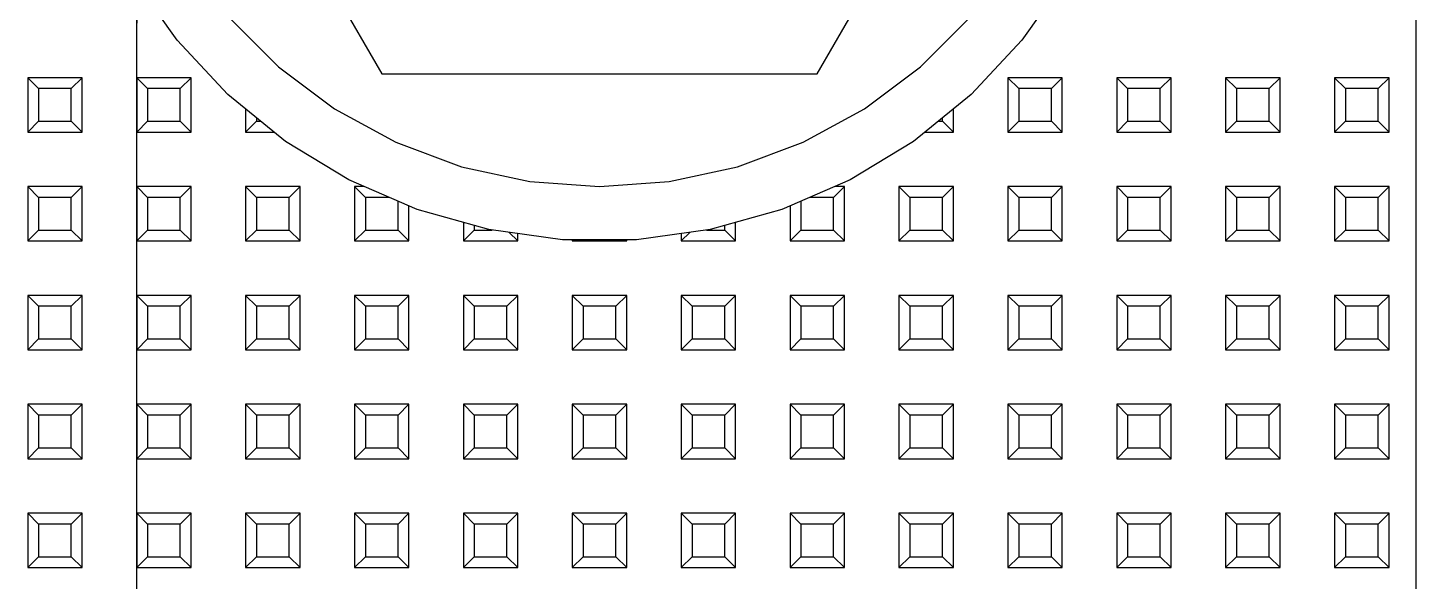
# Model space of a CAD drawing. Header units: millimetres. Extents: x 0 to 156, y 0 to 155.
# Drawn here: x 19.5 to 45, y 124.75 to 134.92 of the extents above; entities that cross this region are included whole.
import ezdxf

# ---------------------------------------------------------------- set-up
doc = ezdxf.new("R2010")
doc.units = ezdxf.units.MM

# ---------------------------------------------------------------- blocks, each defined once
blk = doc.blocks.new('CHINT_70dbcf6fe7c4519691b3c42ff544d895_FACE_0')
at = {"color": 141, "linetype": 'Continuous', "true_color": 0x40d9ff}
for p, q in [((19.7, 133.8), (19.5, 134)), ((19.5, 134), (19.5, 133)), ((20.5, 134), (19.5, 134)), ((20.3, 133.8), (20.5, 134)), ((20.5, 133), (20.5, 134)), ((21.7, 133.8), (21.5, 134)), ((21.5, 134), (21.5, 133)), ((22.5, 134), (21.5, 134)), ((22.3, 133.8), (22.5, 134)), ((22.5, 133), (22.5, 134)), ((37.7, 133.8), (37.5, 134)), ((37.5, 134), (37.5, 133)), ((38.5, 134), (37.5, 134)), ((38.3, 133.8), (38.5, 134)), ((38.5, 133), (38.5, 134)), ((39.7, 133.8), (39.5, 134)), ((39.5, 134), (39.5, 133)), ((40.5, 134), (39.5, 134)), ((40.3, 133.8), (40.5, 134)), ((40.5, 133), (40.5, 134)), ((41.7, 133.8), (41.5, 134)), ((41.5, 134), (41.5, 133)), ((42.5, 134), (41.5, 134)), ((42.3, 133.8), (42.5, 134)), ((42.5, 133), (42.5, 134)), ((43.7, 133.8), (43.5, 134)), ((43.5, 134), (43.5, 133)), ((44.5, 134), (43.5, 134)), ((44.3, 133.8), (44.5, 134)), ((44.5, 133), (44.5, 134)), ((19.7, 133.8), (19.7, 133.2)), ((20.3, 133.8), (19.7, 133.8)), ((20.3, 133.2), (20.3, 133.8)), ((21.7, 133.8), (21.7, 133.2)), ((22.3, 133.8), (21.7, 133.8)), ((22.3, 133.2), (22.3, 133.8)), ((37.7, 133.8), (37.7, 133.2)), ((38.3, 133.8), (37.7, 133.8)), ((38.3, 133.2), (38.3, 133.8)), ((39.7, 133.8), (39.7, 133.2)), ((40.3, 133.8), (39.7, 133.8)), ((40.3, 133.2), (40.3, 133.8)), ((41.7, 133.8), (41.7, 133.2)), ((42.3, 133.8), (41.7, 133.8)), ((42.3, 133.2), (42.3, 133.8)), ((43.7, 133.8), (43.7, 133.2)), ((44.3, 133.8), (43.7, 133.8)), ((44.3, 133.2), (44.3, 133.8)), ((23.5, 133.427), (23.5, 133)), ((36.5, 133), (36.5, 133.427)), ((19.7, 133.2), (19.5, 133)), ((19.7, 133.2), (20.3, 133.2)), ((20.3, 133.2), (20.5, 133)), ((21.7, 133.2), (21.5, 133)), ((21.7, 133.2), (22.3, 133.2)), ((22.3, 133.2), (22.5, 133)), ((23.7, 133.2), (23.5, 133)), ((23.7, 133.264), (23.7, 133.2)), ((23.7, 133.2), (23.779, 133.2)), ((36.221, 133.2), (36.3, 133.2)), ((36.3, 133.2), (36.3, 133.264)), ((36.3, 133.2), (36.5, 133)), ((37.7, 133.2), (37.5, 133)), ((37.7, 133.2), (38.3, 133.2)), ((38.3, 133.2), (38.5, 133)), ((39.7, 133.2), (39.5, 133)), ((39.7, 133.2), (40.3, 133.2)), ((40.3, 133.2), (40.5, 133)), ((41.7, 133.2), (41.5, 133)), ((41.7, 133.2), (42.3, 133.2)), ((42.3, 133.2), (42.5, 133)), ((43.7, 133.2), (43.5, 133)), ((43.7, 133.2), (44.3, 133.2)), ((44.3, 133.2), (44.5, 133)), ((19.5, 133), (20.5, 133)), ((21.5, 133), (22.5, 133)), ((23.5, 133), (24.025, 133)), ((35.975, 133), (36.5, 133)), ((37.5, 133), (38.5, 133)), ((39.5, 133), (40.5, 133)), ((41.5, 133), (42.5, 133)), ((43.5, 133), (44.5, 133)), ((19.7, 131.8), (19.5, 132)), ((19.5, 132), (19.5, 131)), ((20.5, 132), (19.5, 132)), ((20.3, 131.8), (20.5, 132)), ((20.5, 131), (20.5, 132)), ((21.7, 131.8), (21.5, 132)), ((21.5, 132), (21.5, 131)), ((22.5, 132), (21.5, 132)), ((22.3, 131.8), (22.5, 132)), ((22.5, 131), (22.5, 132)), ((23.7, 131.8), (23.5, 132)), ((23.5, 132), (23.5, 131)), ((24.5, 132), (23.5, 132)), ((24.3, 131.8), (24.5, 132)), ((24.5, 131), (24.5, 132)), ((25.7, 131.8), (25.5, 132)), ((25.5, 132), (25.5, 131)), ((25.678, 132), (25.5, 132)), ((34.3, 131.8), (34.5, 132)), ((34.5, 132), (34.322, 132)), ((34.5, 131), (34.5, 132)), ((35.7, 131.8), (35.5, 132)), ((35.5, 132), (35.5, 131)), ((36.5, 132), (35.5, 132)), ((36.3, 131.8), (36.5, 132)), ((36.5, 131), (36.5, 132)), ((37.7, 131.8), (37.5, 132)), ((37.5, 132), (37.5, 131)), ((38.5, 132), (37.5, 132)), ((38.3, 131.8), (38.5, 132)), ((38.5, 131), (38.5, 132)), ((39.7, 131.8), (39.5, 132)), ((39.5, 132), (39.5, 131)), ((40.5, 132), (39.5, 132)), ((40.3, 131.8), (40.5, 132)), ((40.5, 131), (40.5, 132)), ((41.7, 131.8), (41.5, 132)), ((41.5, 132), (41.5, 131)), ((42.5, 132), (41.5, 132)), ((42.3, 131.8), (42.5, 132)), ((42.5, 131), (42.5, 132)), ((43.7, 131.8), (43.5, 132)), ((43.5, 132), (43.5, 131)), ((44.5, 132), (43.5, 132)), ((44.3, 131.8), (44.5, 132)), ((44.5, 131), (44.5, 132)), ((19.7, 131.8), (19.7, 131.2)), ((20.3, 131.8), (19.7, 131.8)), ((20.3, 131.2), (20.3, 131.8)), ((21.7, 131.8), (21.7, 131.2)), ((22.3, 131.8), (21.7, 131.8)), ((22.3, 131.2), (22.3, 131.8)), ((23.7, 131.8), (23.7, 131.2)), ((24.3, 131.8), (23.7, 131.8)), ((24.3, 131.2), (24.3, 131.8)), ((25.7, 131.8), (25.7, 131.2)), ((26.139, 131.8), (25.7, 131.8)), ((26.3, 131.2), (26.3, 131.73)), ((26.5, 131), (26.5, 131.643)), ((33.5, 131.643), (33.5, 131)), ((33.7, 131.73), (33.7, 131.2)), ((34.3, 131.8), (33.861, 131.8)), ((34.3, 131.2), (34.3, 131.8)), ((35.7, 131.8), (35.7, 131.2)), ((36.3, 131.8), (35.7, 131.8)), ((36.3, 131.2), (36.3, 131.8)), ((37.7, 131.8), (37.7, 131.2)), ((38.3, 131.8), (37.7, 131.8)), ((38.3, 131.2), (38.3, 131.8)), ((39.7, 131.8), (39.7, 131.2)), ((40.3, 131.8), (39.7, 131.8)), ((40.3, 131.2), (40.3, 131.8)), ((41.7, 131.8), (41.7, 131.2)), ((42.3, 131.8), (41.7, 131.8)), ((42.3, 131.2), (42.3, 131.8)), ((43.7, 131.8), (43.7, 131.2)), ((44.3, 131.8), (43.7, 131.8)), ((44.3, 131.2), (44.3, 131.8)), ((27.5, 131.34), (27.5, 131)), ((32.5, 131), (32.5, 131.34)), ((19.7, 131.2), (19.5, 131)), ((19.7, 131.2), (20.3, 131.2)), ((20.3, 131.2), (20.5, 131)), ((21.7, 131.2), (21.5, 131)), ((21.7, 131.2), (22.3, 131.2)), ((22.3, 131.2), (22.5, 131)), ((23.7, 131.2), (23.5, 131)), ((23.7, 131.2), (24.3, 131.2)), ((24.3, 131.2), (24.5, 131)), ((25.7, 131.2), (25.5, 131)), ((25.7, 131.2), (26.3, 131.2)), ((26.3, 131.2), (26.5, 131)), ((27.7, 131.2), (27.5, 131)), ((27.7, 131.284), (27.7, 131.2)), ((27.7, 131.2), (28.032, 131.2)), ((28.343, 131.157), (28.5, 131)), ((28.5, 131), (28.5, 131.136)), ((31.657, 131.157), (31.5, 131)), ((31.5, 131.136), (31.5, 131)), ((31.968, 131.2), (32.3, 131.2)), ((32.3, 131.2), (32.3, 131.284)), ((32.3, 131.2), (32.5, 131)), ((33.7, 131.2), (33.5, 131)), ((33.7, 131.2), (34.3, 131.2)), ((34.3, 131.2), (34.5, 131)), ((35.7, 131.2), (35.5, 131)), ((35.7, 131.2), (36.3, 131.2)), ((36.3, 131.2), (36.5, 131)), ((37.7, 131.2), (37.5, 131)), ((37.7, 131.2), (38.3, 131.2)), ((38.3, 131.2), (38.5, 131)), ((39.7, 131.2), (39.5, 131)), ((39.7, 131.2), (40.3, 131.2)), ((40.3, 131.2), (40.5, 131)), ((41.7, 131.2), (41.5, 131)), ((41.7, 131.2), (42.3, 131.2)), ((42.3, 131.2), (42.5, 131)), ((43.7, 131.2), (43.5, 131)), ((43.7, 131.2), (44.3, 131.2)), ((44.3, 131.2), (44.5, 131)), ((19.5, 131), (20.5, 131)), ((21.5, 131), (22.5, 131)), ((23.5, 131), (24.5, 131)), ((25.5, 131), (26.5, 131)), ((27.5, 131), (28.5, 131)), ((29.523, 131.023), (29.5, 131)), ((29.5, 131.023), (29.5, 131)), ((29.5, 131), (30.5, 131)), ((30.477, 131.023), (30.5, 131)), ((30.5, 131), (30.5, 131.023)), ((31.5, 131), (32.5, 131)), ((33.5, 131), (34.5, 131)), ((35.5, 131), (36.5, 131)), ((37.5, 131), (38.5, 131)), ((39.5, 131), (40.5, 131)), ((41.5, 131), (42.5, 131)), ((43.5, 131), (44.5, 131)), ((19.7, 129.8), (19.5, 130)), ((19.5, 130), (19.5, 129)), ((20.5, 130), (19.5, 130)), ((19.7, 129.8), (19.7, 129.2)), ((20.3, 129.8), (19.7, 129.8)), ((20.3, 129.8), (20.5, 130)), ((20.3, 129.2), (20.3, 129.8)), ((20.5, 129), (20.5, 130)), ((21.7, 129.8), (21.5, 130)), ((21.5, 130), (21.5, 129)), ((22.5, 130), (21.5, 130)), ((21.7, 129.8), (21.7, 129.2)), ((22.3, 129.8), (21.7, 129.8)), ((22.3, 129.8), (22.5, 130)), ((22.3, 129.2), (22.3, 129.8)), ((22.5, 129), (22.5, 130)), ((23.7, 129.8), (23.5, 130)), ((23.5, 130), (23.5, 129)), ((24.5, 130), (23.5, 130)), ((23.7, 129.8), (23.7, 129.2)), ((24.3, 129.8), (23.7, 129.8)), ((24.3, 129.8), (24.5, 130)), ((24.3, 129.2), (24.3, 129.8)), ((24.5, 129), (24.5, 130)), ((25.7, 129.8), (25.5, 130)), ((25.5, 130), (25.5, 129)), ((26.5, 130), (25.5, 130)), ((25.7, 129.8), (25.7, 129.2)), ((26.3, 129.8), (25.7, 129.8)), ((26.3, 129.8), (26.5, 130)), ((26.3, 129.2), (26.3, 129.8)), ((26.5, 129), (26.5, 130)), ((27.7, 129.8), (27.5, 130)), ((27.5, 130), (27.5, 129)), ((28.5, 130), (27.5, 130)), ((27.7, 129.8), (27.7, 129.2)), ((28.3, 129.8), (27.7, 129.8)), ((28.3, 129.8), (28.5, 130)), ((28.3, 129.2), (28.3, 129.8)), ((28.5, 129), (28.5, 130)), ((29.7, 129.8), (29.5, 130)), ((29.5, 130), (29.5, 129)), ((30.5, 130), (29.5, 130)), ((29.7, 129.8), (29.7, 129.2)), ((30.3, 129.8), (29.7, 129.8)), ((30.3, 129.8), (30.5, 130)), ((30.3, 129.2), (30.3, 129.8)), ((30.5, 129), (30.5, 130)), ((31.7, 129.8), (31.5, 130)), ((31.5, 130), (31.5, 129)), ((32.5, 130), (31.5, 130)), ((31.7, 129.8), (31.7, 129.2)), ((32.3, 129.8), (31.7, 129.8)), ((32.3, 129.8), (32.5, 130)), ((32.3, 129.2), (32.3, 129.8)), ((32.5, 129), (32.5, 130)), ((33.7, 129.8), (33.5, 130)), ((33.5, 130), (33.5, 129)), ((34.5, 130), (33.5, 130)), ((33.7, 129.8), (33.7, 129.2)), ((34.3, 129.8), (33.7, 129.8)), ((34.3, 129.8), (34.5, 130)), ((34.3, 129.2), (34.3, 129.8)), ((34.5, 129), (34.5, 130)), ((35.7, 129.8), (35.5, 130)), ((35.5, 130), (35.5, 129)), ((36.5, 130), (35.5, 130)), ((35.7, 129.8), (35.7, 129.2)), ((36.3, 129.8), (35.7, 129.8)), ((36.3, 129.8), (36.5, 130)), ((36.3, 129.2), (36.3, 129.8)), ((36.5, 129), (36.5, 130)), ((37.7, 129.8), (37.5, 130)), ((37.5, 130), (37.5, 129)), ((38.5, 130), (37.5, 130)), ((37.7, 129.8), (37.7, 129.2)), ((38.3, 129.8), (37.7, 129.8)), ((38.3, 129.8), (38.5, 130)), ((38.3, 129.2), (38.3, 129.8)), ((38.5, 129), (38.5, 130)), ((39.7, 129.8), (39.5, 130)), ((39.5, 130), (39.5, 129)), ((40.5, 130), (39.5, 130)), ((39.7, 129.8), (39.7, 129.2)), ((40.3, 129.8), (39.7, 129.8)), ((40.3, 129.8), (40.5, 130)), ((40.3, 129.2), (40.3, 129.8)), ((40.5, 129), (40.5, 130)), ((41.7, 129.8), (41.5, 130)), ((41.5, 130), (41.5, 129)), ((42.5, 130), (41.5, 130)), ((41.7, 129.8), (41.7, 129.2)), ((42.3, 129.8), (41.7, 129.8)), ((42.3, 129.8), (42.5, 130)), ((42.3, 129.2), (42.3, 129.8)), ((42.5, 129), (42.5, 130)), ((43.7, 129.8), (43.5, 130)), ((43.5, 130), (43.5, 129)), ((44.5, 130), (43.5, 130)), ((43.7, 129.8), (43.7, 129.2)), ((44.3, 129.8), (43.7, 129.8)), ((44.3, 129.8), (44.5, 130)), ((44.3, 129.2), (44.3, 129.8)), ((44.5, 129), (44.5, 130)), ((19.7, 129.2), (19.5, 129)), ((19.7, 129.2), (20.3, 129.2)), ((20.3, 129.2), (20.5, 129)), ((21.7, 129.2), (21.5, 129)), ((21.7, 129.2), (22.3, 129.2)), ((22.3, 129.2), (22.5, 129)), ((23.7, 129.2), (23.5, 129)), ((23.7, 129.2), (24.3, 129.2)), ((24.3, 129.2), (24.5, 129)), ((25.7, 129.2), (25.5, 129)), ((25.7, 129.2), (26.3, 129.2)), ((26.3, 129.2), (26.5, 129)), ((27.7, 129.2), (27.5, 129)), ((27.7, 129.2), (28.3, 129.2)), ((28.3, 129.2), (28.5, 129)), ((29.7, 129.2), (29.5, 129)), ((29.7, 129.2), (30.3, 129.2)), ((30.3, 129.2), (30.5, 129)), ((31.7, 129.2), (31.5, 129)), ((31.7, 129.2), (32.3, 129.2)), ((32.3, 129.2), (32.5, 129)), ((33.7, 129.2), (33.5, 129)), ((33.7, 129.2), (34.3, 129.2)), ((34.3, 129.2), (34.5, 129)), ((35.7, 129.2), (35.5, 129)), ((35.7, 129.2), (36.3, 129.2)), ((36.3, 129.2), (36.5, 129)), ((37.7, 129.2), (37.5, 129)), ((37.7, 129.2), (38.3, 129.2)), ((38.3, 129.2), (38.5, 129)), ((39.7, 129.2), (39.5, 129)), ((39.7, 129.2), (40.3, 129.2)), ((40.3, 129.2), (40.5, 129)), ((41.7, 129.2), (41.5, 129)), ((41.7, 129.2), (42.3, 129.2)), ((42.3, 129.2), (42.5, 129)), ((43.7, 129.2), (43.5, 129)), ((43.7, 129.2), (44.3, 129.2)), ((44.3, 129.2), (44.5, 129)), ((19.5, 129), (20.5, 129)), ((21.5, 129), (22.5, 129)), ((23.5, 129), (24.5, 129)), ((25.5, 129), (26.5, 129)), ((27.5, 129), (28.5, 129)), ((29.5, 129), (30.5, 129)), ((31.5, 129), (32.5, 129)), ((33.5, 129), (34.5, 129)), ((35.5, 129), (36.5, 129)), ((37.5, 129), (38.5, 129)), ((39.5, 129), (40.5, 129)), ((41.5, 129), (42.5, 129)), ((43.5, 129), (44.5, 129)), ((19.7, 127.8), (19.5, 128)), ((19.5, 128), (19.5, 127)), ((20.5, 128), (19.5, 128)), ((19.7, 127.8), (19.7, 127.2)), ((20.3, 127.8), (19.7, 127.8)), ((20.3, 127.8), (20.5, 128)), ((20.3, 127.2), (20.3, 127.8)), ((20.5, 127), (20.5, 128)), ((21.7, 127.8), (21.5, 128)), ((21.5, 128), (21.5, 127)), ((22.5, 128), (21.5, 128)), ((21.7, 127.8), (21.7, 127.2)), ((22.3, 127.8), (21.7, 127.8)), ((22.3, 127.8), (22.5, 128)), ((22.3, 127.2), (22.3, 127.8)), ((22.5, 127), (22.5, 128)), ((23.7, 127.8), (23.5, 128)), ((23.5, 128), (23.5, 127)), ((24.5, 128), (23.5, 128)), ((23.7, 127.8), (23.7, 127.2)), ((24.3, 127.8), (23.7, 127.8)), ((24.3, 127.8), (24.5, 128)), ((24.3, 127.2), (24.3, 127.8)), ((24.5, 127), (24.5, 128)), ((25.7, 127.8), (25.5, 128)), ((25.5, 128), (25.5, 127)), ((26.5, 128), (25.5, 128)), ((25.7, 127.8), (25.7, 127.2)), ((26.3, 127.8), (25.7, 127.8)), ((26.3, 127.8), (26.5, 128)), ((26.3, 127.2), (26.3, 127.8)), ((26.5, 127), (26.5, 128)), ((27.7, 127.8), (27.5, 128)), ((27.5, 128), (27.5, 127)), ((28.5, 128), (27.5, 128)), ((27.7, 127.8), (27.7, 127.2)), ((28.3, 127.8), (27.7, 127.8)), ((28.3, 127.8), (28.5, 128)), ((28.3, 127.2), (28.3, 127.8)), ((28.5, 127), (28.5, 128)), ((29.7, 127.8), (29.5, 128)), ((29.5, 128), (29.5, 127)), ((30.5, 128), (29.5, 128)), ((29.7, 127.8), (29.7, 127.2)), ((30.3, 127.8), (29.7, 127.8)), ((30.3, 127.8), (30.5, 128)), ((30.3, 127.2), (30.3, 127.8)), ((30.5, 127), (30.5, 128)), ((31.7, 127.8), (31.5, 128)), ((31.5, 128), (31.5, 127)), ((32.5, 128), (31.5, 128)), ((31.7, 127.8), (31.7, 127.2)), ((32.3, 127.8), (31.7, 127.8)), ((32.3, 127.8), (32.5, 128)), ((32.3, 127.2), (32.3, 127.8)), ((32.5, 127), (32.5, 128)), ((33.7, 127.8), (33.5, 128)), ((33.5, 128), (33.5, 127)), ((34.5, 128), (33.5, 128)), ((33.7, 127.8), (33.7, 127.2)), ((34.3, 127.8), (33.7, 127.8)), ((34.3, 127.8), (34.5, 128)), ((34.3, 127.2), (34.3, 127.8)), ((34.5, 127), (34.5, 128)), ((35.7, 127.8), (35.5, 128)), ((35.5, 128), (35.5, 127)), ((36.5, 128), (35.5, 128)), ((35.7, 127.8), (35.7, 127.2)), ((36.3, 127.8), (35.7, 127.8)), ((36.3, 127.8), (36.5, 128)), ((36.3, 127.2), (36.3, 127.8)), ((36.5, 127), (36.5, 128)), ((37.7, 127.8), (37.5, 128)), ((37.5, 128), (37.5, 127)), ((38.5, 128), (37.5, 128)), ((37.7, 127.8), (37.7, 127.2)), ((38.3, 127.8), (37.7, 127.8)), ((38.3, 127.8), (38.5, 128)), ((38.3, 127.2), (38.3, 127.8)), ((38.5, 127), (38.5, 128)), ((39.7, 127.8), (39.5, 128)), ((39.5, 128), (39.5, 127)), ((40.5, 128), (39.5, 128)), ((39.7, 127.8), (39.7, 127.2)), ((40.3, 127.8), (39.7, 127.8)), ((40.3, 127.8), (40.5, 128)), ((40.3, 127.2), (40.3, 127.8)), ((40.5, 127), (40.5, 128)), ((41.7, 127.8), (41.5, 128)), ((41.5, 128), (41.5, 127)), ((42.5, 128), (41.5, 128)), ((41.7, 127.8), (41.7, 127.2)), ((42.3, 127.8), (41.7, 127.8)), ((42.3, 127.8), (42.5, 128)), ((42.3, 127.2), (42.3, 127.8)), ((42.5, 127), (42.5, 128)), ((43.7, 127.8), (43.5, 128)), ((43.5, 128), (43.5, 127)), ((44.5, 128), (43.5, 128)), ((43.7, 127.8), (43.7, 127.2)), ((44.3, 127.8), (43.7, 127.8)), ((44.3, 127.8), (44.5, 128)), ((44.3, 127.2), (44.3, 127.8)), ((44.5, 127), (44.5, 128)), ((19.7, 127.2), (19.5, 127)), ((19.5, 127), (20.5, 127)), ((19.7, 127.2), (20.3, 127.2)), ((20.3, 127.2), (20.5, 127)), ((21.7, 127.2), (21.5, 127)), ((21.5, 127), (22.5, 127)), ((21.7, 127.2), (22.3, 127.2)), ((22.3, 127.2), (22.5, 127)), ((23.7, 127.2), (23.5, 127)), ((23.5, 127), (24.5, 127)), ((23.7, 127.2), (24.3, 127.2)), ((24.3, 127.2), (24.5, 127)), ((25.7, 127.2), (25.5, 127)), ((25.5, 127), (26.5, 127)), ((25.7, 127.2), (26.3, 127.2)), ((26.3, 127.2), (26.5, 127)), ((27.7, 127.2), (27.5, 127)), ((27.5, 127), (28.5, 127)), ((27.7, 127.2), (28.3, 127.2)), ((28.3, 127.2), (28.5, 127)), ((29.7, 127.2), (29.5, 127)), ((29.5, 127), (30.5, 127)), ((29.7, 127.2), (30.3, 127.2)), ((30.3, 127.2), (30.5, 127)), ((31.7, 127.2), (31.5, 127)), ((31.5, 127), (32.5, 127)), ((31.7, 127.2), (32.3, 127.2)), ((32.3, 127.2), (32.5, 127)), ((33.7, 127.2), (33.5, 127)), ((33.5, 127), (34.5, 127)), ((33.7, 127.2), (34.3, 127.2)), ((34.3, 127.2), (34.5, 127)), ((35.7, 127.2), (35.5, 127)), ((35.5, 127), (36.5, 127)), ((35.7, 127.2), (36.3, 127.2)), ((36.3, 127.2), (36.5, 127)), ((37.7, 127.2), (37.5, 127)), ((37.5, 127), (38.5, 127)), ((37.7, 127.2), (38.3, 127.2)), ((38.3, 127.2), (38.5, 127)), ((39.7, 127.2), (39.5, 127)), ((39.5, 127), (40.5, 127)), ((39.7, 127.2), (40.3, 127.2)), ((40.3, 127.2), (40.5, 127)), ((41.7, 127.2), (41.5, 127)), ((41.5, 127), (42.5, 127)), ((41.7, 127.2), (42.3, 127.2)), ((42.3, 127.2), (42.5, 127)), ((43.7, 127.2), (43.5, 127)), ((43.5, 127), (44.5, 127)), ((43.7, 127.2), (44.3, 127.2)), ((44.3, 127.2), (44.5, 127)), ((19.7, 125.8), (19.5, 126)), ((19.5, 126), (19.5, 125)), ((20.5, 126), (19.5, 126)), ((20.3, 125.8), (20.5, 126)), ((20.5, 125), (20.5, 126)), ((21.7, 125.8), (21.5, 126)), ((21.5, 126), (21.5, 125)), ((22.5, 126), (21.5, 126)), ((22.3, 125.8), (22.5, 126)), ((22.5, 125), (22.5, 126)), ((23.7, 125.8), (23.5, 126)), ((23.5, 126), (23.5, 125)), ((24.5, 126), (23.5, 126)), ((24.3, 125.8), (24.5, 126)), ((24.5, 125), (24.5, 126)), ((25.7, 125.8), (25.5, 126)), ((25.5, 126), (25.5, 125)), ((26.5, 126), (25.5, 126)), ((26.3, 125.8), (26.5, 126)), ((26.5, 125), (26.5, 126)), ((27.7, 125.8), (27.5, 126)), ((27.5, 126), (27.5, 125)), ((28.5, 126), (27.5, 126)), ((28.3, 125.8), (28.5, 126)), ((28.5, 125), (28.5, 126)), ((29.7, 125.8), (29.5, 126)), ((29.5, 126), (29.5, 125)), ((30.5, 126), (29.5, 126)), ((30.3, 125.8), (30.5, 126)), ((30.5, 125), (30.5, 126)), ((31.7, 125.8), (31.5, 126)), ((31.5, 126), (31.5, 125)), ((32.5, 126), (31.5, 126)), ((32.3, 125.8), (32.5, 126)), ((32.5, 125), (32.5, 126)), ((33.7, 125.8), (33.5, 126)), ((33.5, 126), (33.5, 125)), ((34.5, 126), (33.5, 126)), ((34.3, 125.8), (34.5, 126)), ((34.5, 125), (34.5, 126)), ((35.7, 125.8), (35.5, 126)), ((35.5, 126), (35.5, 125)), ((36.5, 126), (35.5, 126)), ((36.3, 125.8), (36.5, 126)), ((36.5, 125), (36.5, 126)), ((37.7, 125.8), (37.5, 126)), ((37.5, 126), (37.5, 125)), ((38.5, 126), (37.5, 126)), ((38.3, 125.8), (38.5, 126)), ((38.5, 125), (38.5, 126)), ((39.7, 125.8), (39.5, 126)), ((39.5, 126), (39.5, 125)), ((40.5, 126), (39.5, 126)), ((40.3, 125.8), (40.5, 126)), ((40.5, 125), (40.5, 126)), ((41.7, 125.8), (41.5, 126)), ((41.5, 126), (41.5, 125)), ((42.5, 126), (41.5, 126)), ((42.3, 125.8), (42.5, 126)), ((42.5, 125), (42.5, 126)), ((43.7, 125.8), (43.5, 126)), ((43.5, 126), (43.5, 125)), ((44.5, 126), (43.5, 126)), ((44.3, 125.8), (44.5, 126)), ((44.5, 125), (44.5, 126)), ((19.7, 125.8), (19.7, 125.2)), ((20.3, 125.8), (19.7, 125.8)), ((20.3, 125.2), (20.3, 125.8)), ((21.7, 125.8), (21.7, 125.2)), ((22.3, 125.8), (21.7, 125.8)), ((22.3, 125.2), (22.3, 125.8)), ((23.7, 125.8), (23.7, 125.2)), ((24.3, 125.8), (23.7, 125.8)), ((24.3, 125.2), (24.3, 125.8)), ((25.7, 125.8), (25.7, 125.2)), ((26.3, 125.8), (25.7, 125.8)), ((26.3, 125.2), (26.3, 125.8)), ((27.7, 125.8), (27.7, 125.2)), ((28.3, 125.8), (27.7, 125.8)), ((28.3, 125.2), (28.3, 125.8)), ((29.7, 125.8), (29.7, 125.2)), ((30.3, 125.8), (29.7, 125.8)), ((30.3, 125.2), (30.3, 125.8)), ((31.7, 125.8), (31.7, 125.2)), ((32.3, 125.8), (31.7, 125.8)), ((32.3, 125.2), (32.3, 125.8)), ((33.7, 125.8), (33.7, 125.2)), ((34.3, 125.8), (33.7, 125.8)), ((34.3, 125.2), (34.3, 125.8)), ((35.7, 125.8), (35.7, 125.2)), ((36.3, 125.8), (35.7, 125.8)), ((36.3, 125.2), (36.3, 125.8)), ((37.7, 125.8), (37.7, 125.2)), ((38.3, 125.8), (37.7, 125.8)), ((38.3, 125.2), (38.3, 125.8)), ((39.7, 125.8), (39.7, 125.2)), ((40.3, 125.8), (39.7, 125.8)), ((40.3, 125.2), (40.3, 125.8)), ((41.7, 125.8), (41.7, 125.2)), ((42.3, 125.8), (41.7, 125.8)), ((42.3, 125.2), (42.3, 125.8)), ((43.7, 125.8), (43.7, 125.2)), ((44.3, 125.8), (43.7, 125.8)), ((44.3, 125.2), (44.3, 125.8)), ((19.7, 125.2), (19.5, 125)), ((19.5, 125), (20.5, 125)), ((19.7, 125.2), (20.3, 125.2)), ((20.3, 125.2), (20.5, 125)), ((21.7, 125.2), (21.5, 125)), ((21.5, 125), (22.5, 125)), ((21.7, 125.2), (22.3, 125.2)), ((22.3, 125.2), (22.5, 125)), ((23.7, 125.2), (23.5, 125)), ((23.5, 125), (24.5, 125)), ((23.7, 125.2), (24.3, 125.2)), ((24.3, 125.2), (24.5, 125)), ((25.7, 125.2), (25.5, 125)), ((25.5, 125), (26.5, 125)), ((25.7, 125.2), (26.3, 125.2)), ((26.3, 125.2), (26.5, 125)), ((27.7, 125.2), (27.5, 125)), ((27.5, 125), (28.5, 125)), ((27.7, 125.2), (28.3, 125.2)), ((28.3, 125.2), (28.5, 125)), ((29.7, 125.2), (29.5, 125)), ((29.5, 125), (30.5, 125)), ((29.7, 125.2), (30.3, 125.2)), ((30.3, 125.2), (30.5, 125)), ((31.7, 125.2), (31.5, 125)), ((31.5, 125), (32.5, 125)), ((31.7, 125.2), (32.3, 125.2)), ((32.3, 125.2), (32.5, 125)), ((33.7, 125.2), (33.5, 125)), ((33.5, 125), (34.5, 125)), ((33.7, 125.2), (34.3, 125.2)), ((34.3, 125.2), (34.5, 125)), ((35.7, 125.2), (35.5, 125)), ((35.5, 125), (36.5, 125)), ((35.7, 125.2), (36.3, 125.2)), ((36.3, 125.2), (36.5, 125)), ((37.7, 125.2), (37.5, 125)), ((37.5, 125), (38.5, 125)), ((37.7, 125.2), (38.3, 125.2)), ((38.3, 125.2), (38.5, 125)), ((39.7, 125.2), (39.5, 125)), ((39.5, 125), (40.5, 125)), ((39.7, 125.2), (40.3, 125.2)), ((40.3, 125.2), (40.5, 125)), ((41.7, 125.2), (41.5, 125)), ((41.5, 125), (42.5, 125)), ((41.7, 125.2), (42.3, 125.2)), ((42.3, 125.2), (42.5, 125)), ((43.7, 125.2), (43.5, 125)), ((43.5, 125), (44.5, 125)), ((43.7, 125.2), (44.3, 125.2)), ((44.3, 125.2), (44.5, 125))]:
    blk.add_line(p, q, dxfattribs=at)
for points in [[(45, 122.5), (45, 152), (44, 153)], [(40, 141), (39.907, 139.638), (39.629, 138.302), (39.172, 137.016), (38.544, 135.804), (37.757, 134.689), (36.826, 133.692), (35.767, 132.83), (34.601, 132.121), (33.349, 131.577), (32.035, 131.209), (30.682, 131.023), (29.318, 131.023), (27.965, 131.209), (26.651, 131.577), (25.399, 132.121), (24.233, 132.83), (23.174, 133.692), (22.243, 134.689), (21.456, 135.804), (20.828, 137.016), (20.371, 138.302), (20.093, 139.638), (20, 141)], [(21, 141), (21.092, 139.719), (21.365, 138.464), (21.813, 137.261), (22.429, 136.134), (23.198, 135.106), (24.106, 134.198), (25.134, 133.429), (26.261, 132.813), (27.464, 132.365), (28.719, 132.092), (30, 132), (31.281, 132.092), (32.536, 132.365), (33.739, 132.813), (34.866, 133.429), (35.894, 134.198), (36.802, 135.106), (37.571, 136.134), (38.187, 137.261), (38.635, 138.464), (38.908, 139.719), (39, 141)], [(25.319, 135.252), (25.674, 134.637), (26, 134.072), (26.759, 134.072), (27.577, 134.072), (28.356, 134.072), (29.124, 134.072), (30.194, 134.072), (31.267, 134.072), (31.949, 134.072), (32.646, 134.072), (33.348, 134.072), (34, 134.072), (34.31, 134.609), (34.647, 135.193)], [(21.5, 123), (21.5, 135.742), (21.5, 135)]]:
    blk.add_lwpolyline(points, dxfattribs=at)
blk = doc.blocks.new('CHINT_70dbcf6fe7c4519691b3c42ff544d895')
at = {"color": 141, "true_color": 0x40d9ff}
blk.add_blockref('CHINT_70dbcf6fe7c4519691b3c42ff544d895_FACE_0', (0, 0), dxfattribs=at)

msp = doc.modelspace()

# ---------------------------------------------------------------- block references
at = {"color": 141, "true_color": 0x40d9ff}
msp.add_blockref('CHINT_70dbcf6fe7c4519691b3c42ff544d895', (0, 0), dxfattribs=at)

doc.saveas('drawing.dxf')
